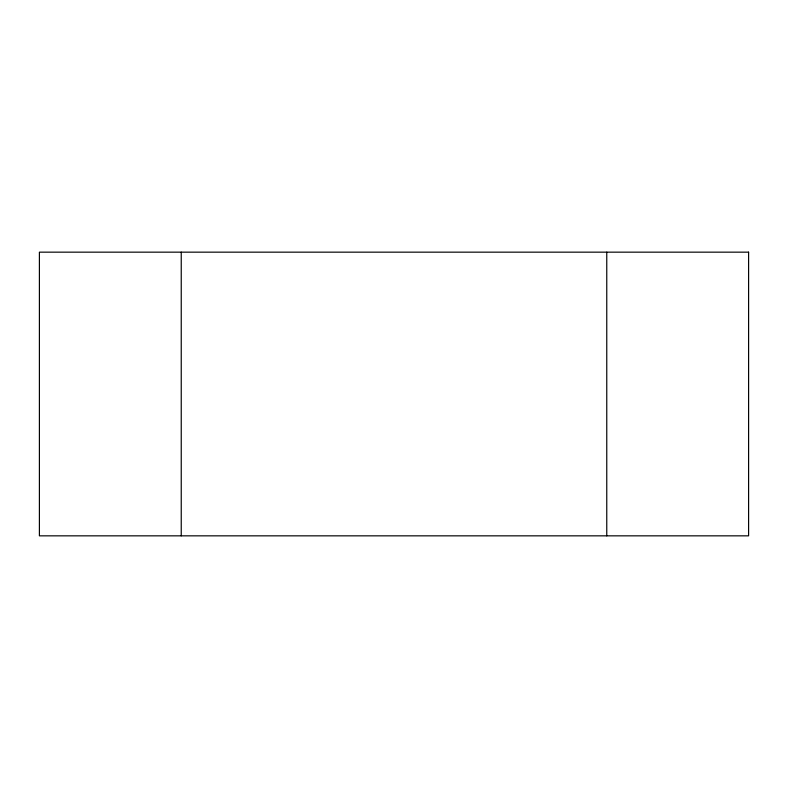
<?xml version="1.0" encoding="UTF-8"?>
<svg xmlns="http://www.w3.org/2000/svg" width="788" height="788" viewBox="0 0 788 788"><rect width="100%" height="100%" fill="white"/><g stroke="black" fill="none" stroke-linecap="round" stroke-linejoin="round"><path stroke-width="1.18" d="M606.76 252.16L606.76 535.84M181.24 252.16L181.24 535.84M748.6 252.16L39.4 252.16L39.4 535.84L748.6 535.84L748.6 252.16"/></g></svg>
